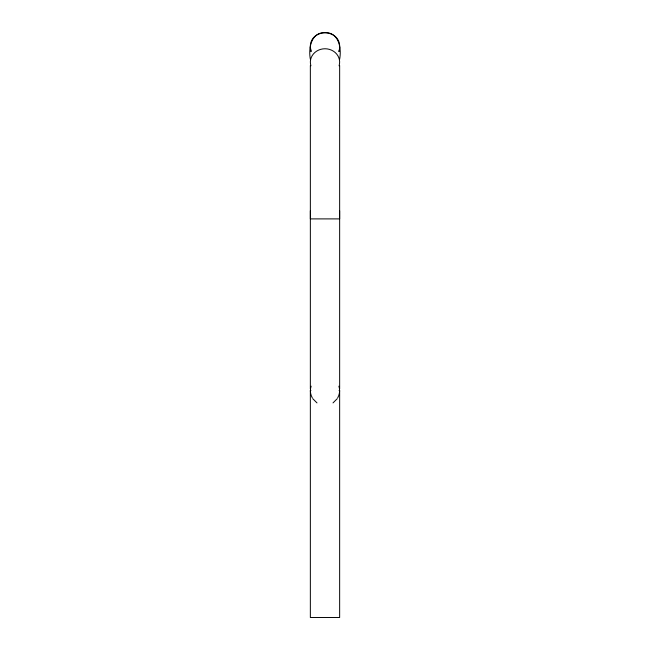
<?xml version="1.0" encoding="UTF-8"?>
<svg xmlns="http://www.w3.org/2000/svg" width="650" height="650" viewBox="0 0 650 650"><rect width="100%" height="100%" fill="white"/><g stroke="black" fill="none" stroke-linecap="round" stroke-linejoin="round"><path stroke-width="0.97" d="M310.351 210.803L310.351 218.896L339.649 218.896L339.649 210.803M339.584 48.653C341.778 27.633 308.214 27.641 310.416 48.653M310.351 59.207C308.311 48.36 311.033 32.435 325 32.5C338.967 32.435 341.689 48.36 339.649 59.207M339.649 47.149L339.406 49.863L339.584 48.514M339.081 51.179L339.406 49.814L338.877 51.626M311.123 386.157C309.814 389.951 310.253 394.322 312.284 397.784M337.716 397.784C339.747 394.322 340.186 389.951 338.877 386.157M337.261 398.653L333.011 402.902M310.944 390.544L310.351 390.544L310.351 617.5L339.649 617.5L339.649 390.544L339.056 390.544M316.989 402.902L312.739 398.653M311.123 51.626L310.351 47.149M310.919 51.179L310.416 48.514M339.649 65.496L339.649 388.919M310.351 65.496L310.351 388.919M310.919 65.812A14.649 13.366 0 0 1 325 48.758A14.649 13.366 0 0 1 339.081 65.812"/></g></svg>
